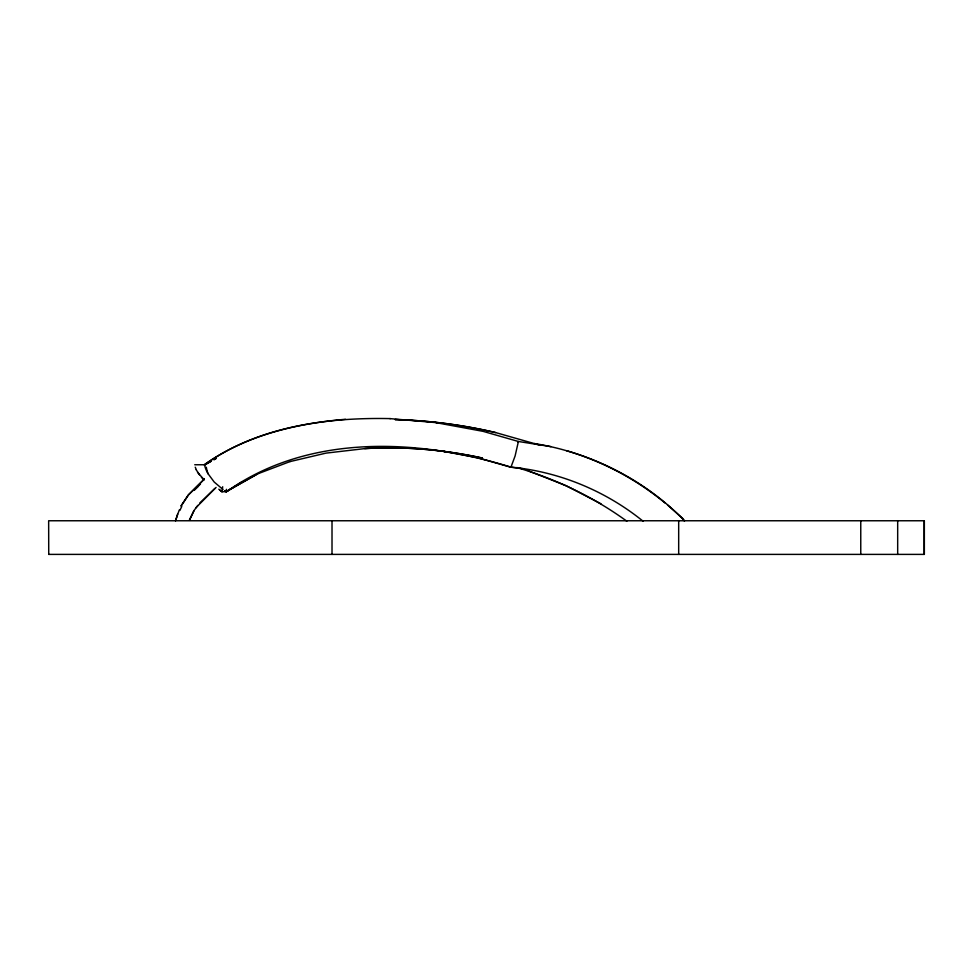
<?xml version="1.0" encoding="UTF-8"?>
<svg xmlns="http://www.w3.org/2000/svg" width="973" height="973" viewBox="0 0 973 973"><rect width="100%" height="100%" fill="white"/><g stroke="black" fill="none" stroke-linecap="round" stroke-linejoin="round"><path stroke-width="1.46" d="M222.683 486.755L221.99 491.693L218.803 489.2M226.417 489.334L226.113 491.693L257.784 473.815L289.978 461.591M175.468 520.762L179.251 509.998M175.627 520.762L177.573 514.194M189.431 519.996L193.822 510.801L197.835 505.388M189.577 519.996L193.98 510.801M179.871 510.448L181.781 506.459M221.82 491.693L226.551 491.693C308.563 433.228 418.791 438.592 510.959 467.149L515.106 455.96L518.402 441.487L483.046 431.343L436.05 422.659M181.027 505.936L188.3 494.941L204.245 479.093M181.185 505.936L188.458 494.941L204.403 479.093M195.67 508.003L216.079 487.424M193.931 490.368L200.462 484.055M194.089 490.368L198.443 486.159M199.854 502.944L214.851 488.458M204.281 464.753C257.942 426.709 325.979 417.235 390.307 418.609M241.815 482.024L226.405 491.693L224.629 490.647M204.962 464.753L211.275 461.19M216.334 458.332L213.805 459.755L216.249 458.332M211.177 461.19L204.841 464.753L194.734 464.753M225.955 491.693L257.699 473.815M290.027 461.591L325.967 453.126L364.766 448.614A240.015 129.664 9.3 0 1 482.377 458.064M345.488 419.278C295.95 423.596 245.476 435.381 204.476 464.753L205.133 467.222A21.126 11.907 79.2 0 0 208.113 473.815L214.23 482.061L223.036 489.528M48.65 554.391L924.35 554.391L924.35 520.762L48.65 520.762L48.735 554.391M389.857 418.609L436.524 422.659M510.959 467.149C559.074 471.601 605.559 490.83 643.08 521.212M523.462 468.779L510.545 467.149L477.755 457.748L441.353 450.961M550.973 446.619L518.402 441.487A62.029 6.592 -81.3 0 0 517.745 442.216M534.226 443.53C590.733 452.518 644.795 479.75 684.591 520.81M495.561 432.584A273.827 147.86 9.4 0 0 395.062 419.582A273.827 147.932 9.3 0 1 495.683 432.584L540.003 445.196M516.785 467.526C556.106 479.057 593.652 497.118 626.855 521.212M566.602 450.742C602.591 461.311 636.378 479.263 665.277 503.163M528.242 470.786L566.164 485.697L600.949 503.771M224.787 490.647L226.551 491.693M219.716 490.112L221.99 491.693M667.514 504.963L682.596 518.354L684.201 520.81M204.062 479.713L197.543 472.258M201.423 477.281L203.904 479.713M199.441 474.788L196.193 469.728M195.245 467.222L196.339 469.728M924.18 520.762L924.18 554.391M897.678 520.762L897.678 554.391M860.764 520.762L860.764 554.391M678.68 520.762L678.68 554.391M332.012 520.762L332.012 554.391M364.729 448.614A240.015 129.604 9.4 0 1 482.316 458.064M208.113 473.815A20.409 10.156 -90 0 1 206.312 467.222"/></g></svg>
